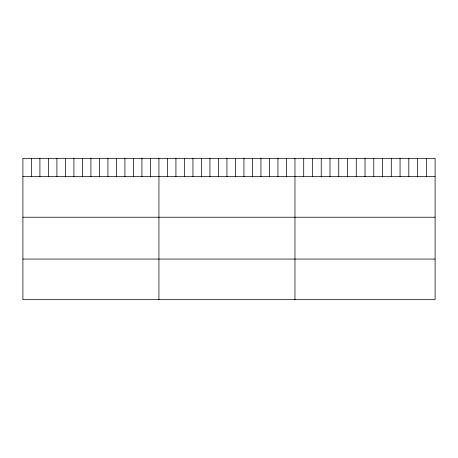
<?xml version="1.0" encoding="UTF-8"?>
<svg xmlns="http://www.w3.org/2000/svg" width="458" height="458" viewBox="0 0 458 458"><rect width="100%" height="100%" fill="white"/><g stroke="black" fill="none" stroke-linecap="round" stroke-linejoin="round"><path stroke-width="0.69" d="M435.1 176.622L435.1 299.675L22.9 299.675L22.9 158.325L435.1 158.325L435.1 176.622L22.9 176.622M22.9 217.229L435.1 217.229M22.9 259.068L435.1 259.068M426.341 158.325L426.341 176.622M417.582 158.325L417.582 176.622M408.822 158.325L408.822 176.622M400.063 158.325L400.063 176.622M391.304 158.325L391.304 176.622M382.545 158.325L382.545 176.622M373.785 158.325L373.785 176.622M365.026 158.325L365.026 176.622M356.267 158.325L356.267 176.622M347.507 158.325L347.507 176.622M338.748 158.325L338.748 176.622M329.989 158.325L329.989 176.622M321.23 158.325L321.23 176.622M312.47 158.325L312.47 176.622M303.711 158.325L303.711 176.622M294.952 158.325L294.952 299.675M286.45 158.325L286.45 176.622M277.949 158.325L277.949 176.622M269.447 158.325L269.447 176.622M260.946 158.325L260.946 176.622M252.444 158.325L252.444 176.622M243.942 158.325L243.942 176.622M235.441 158.325L235.441 176.622M226.939 158.325L226.939 176.622M218.437 158.325L218.437 176.622M209.936 158.325L209.936 176.622M201.434 158.325L201.434 176.622M192.933 158.325L192.933 176.622M184.431 158.325L184.431 176.622M175.929 158.325L175.929 176.622M167.428 158.325L167.428 176.622M158.926 158.325L158.926 299.675M150.424 158.325L150.424 176.622M141.923 158.325L141.923 176.622M133.421 158.325L133.421 176.622M124.919 158.325L124.919 176.622M116.418 158.325L116.418 176.622M107.916 158.325L107.916 176.622M99.415 158.325L99.415 176.622M90.913 158.325L90.913 176.622M82.411 158.325L82.411 176.622M73.91 158.325L73.91 176.622M65.408 158.325L65.408 176.622M56.907 158.325L56.907 176.622M48.405 158.325L48.405 176.622M39.903 158.325L39.903 176.622M31.402 158.325L31.402 176.622"/></g></svg>
